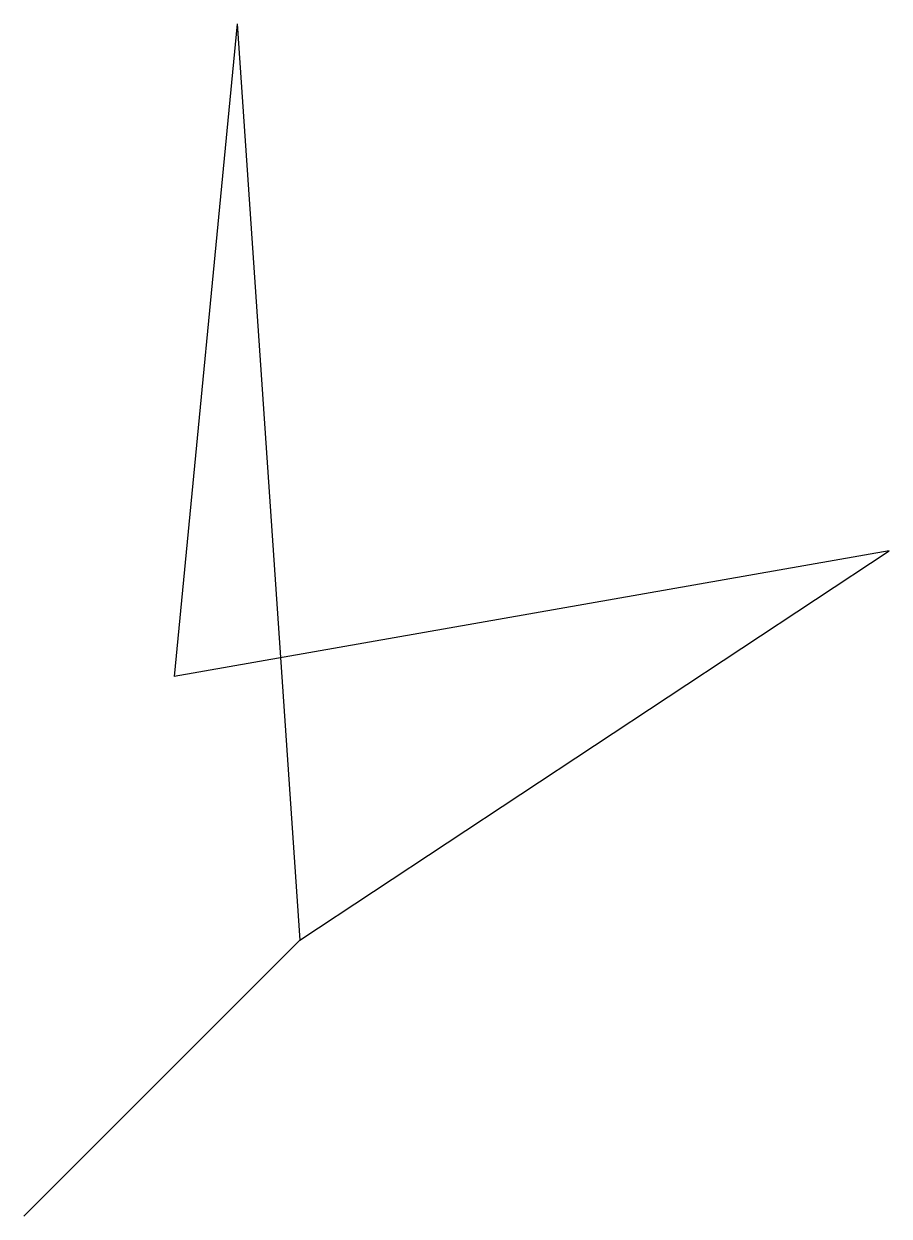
# Model space of a CAD drawing. Extents: x -192 to 912, y -688 to 832.
import ezdxf

# ---------------------------------------------------------------- set-up
doc = ezdxf.new("R2010")
doc.units = 0

msp = doc.modelspace()

# ---------------------------------------------------------------- linework, layer by layer
for p, q in [((80, 832, -96), (0, 0)), ((80, 832, -96), (160, -336, -192)), ((912, 160, 96), (0, 0)), ((160, -336, -192), (912, 160, 96)), ((-192, -688, -240), (160, -336, -192))]:
    msp.add_line(p, q)

doc.saveas('drawing.dxf')
